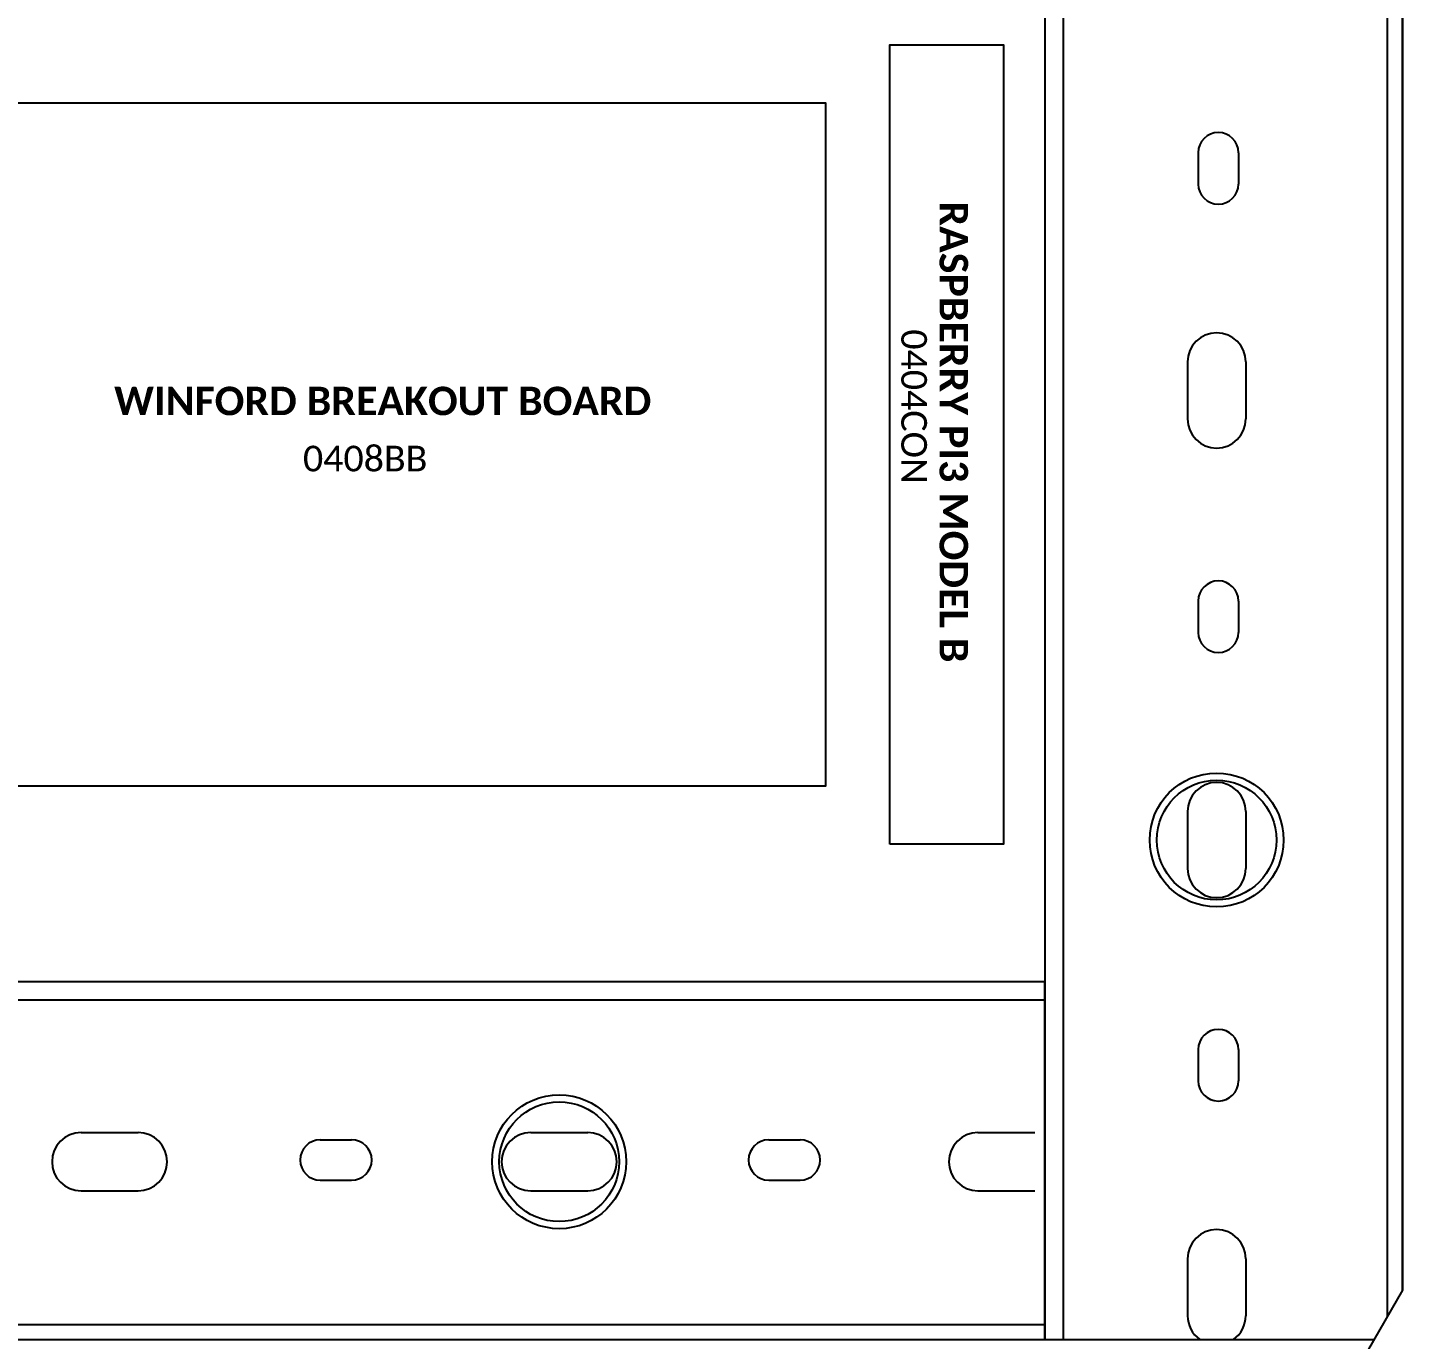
# Model space of a CAD drawing. Header units: inches. Extents: x 2 to 53, y 0 to 38.6.
# Drawn here: x 19.26 to 25.3, y 8.67 to 14.43 of the extents above; entities that cross this region are included whole.
import ezdxf

# ---------------------------------------------------------------- set-up
doc = ezdxf.new("R2010")
doc.units = ezdxf.units.IN
doc.header["$LTSCALE"] = 0.1
doc.header["$MEASUREMENT"] = 0
doc.layers.get('0').update_dxf_attribs({"plot": 0})
doc.layers.add('AC Wiring', color=7, linetype='Continuous')
doc.layers.add('Physical Devices', color=7, linetype='Continuous')
doc.layers.get('0').off()
doc.styles.add('Electrical1', font='Calibril.ttf')

# ---------------------------------------------------------------- blocks, each defined once
blk = doc.blocks.new('A$C704904594')
at = {"color": 7, "linetype": 'Continuous'}
for p, q in [((16.6732, 27.7953), (16.6732, 0.9449)), ((16.6732, 0.9449), (16.2992, 0.2953))]:
    blk.add_line(p, q, dxfattribs=at)

msp = doc.modelspace()

# ---------------------------------------------------------------- linework, layer by layer
at = {"layer": 'Physical Devices', "ltscale": 0.1}
for p, q in [((23.8101, 8.6658), (23.8101, 35.9493)), ((25.2317, 8.7668), (25.2317, 35.8483)), ((24.4011, 13.8771), (24.4011, 13.7395)), ((24.5781, 13.8771), (24.5781, 13.7395)), ((24.3542, 12.9583), (24.3542, 12.7083)), ((24.6102, 12.9583), (24.6102, 12.7083)), ((24.4011, 11.9084), (24.4011, 11.7708)), ((24.5781, 11.9084), (24.5781, 11.7708)), ((24.3542, 10.9841), (24.3542, 10.7341)), ((24.6102, 10.9841), (24.6102, 10.7341)), ((9.1911, 10.157), (23.7282, 10.157)), ((23.7282, 10.157), (23.7282, 10.157)), ((23.7282, 10.157), (23.7282, 10.157)), ((24.4011, 9.9391), (24.4011, 9.8015)), ((24.5781, 9.9391), (24.5781, 9.8015)), ((19.4961, 9.5745), (19.7461, 9.5745)), ((20.546, 9.5425), (20.6836, 9.5425)), ((21.4702, 9.5745), (21.7202, 9.5745)), ((22.5152, 9.5425), (22.6529, 9.5425)), ((23.4341, 9.5745), (23.6841, 9.5745)), ((20.546, 9.3655), (20.6836, 9.3655)), ((22.5152, 9.3655), (22.6529, 9.3655)), ((19.4961, 9.3185), (19.7461, 9.3185)), ((21.4702, 9.3185), (21.7202, 9.3185)), ((23.4341, 9.3185), (23.6841, 9.3185)), ((24.3542, 9.0203), (24.3542, 8.7703)), ((24.6102, 9.0203), (24.6102, 8.7703)), ((9.1911, 8.732), (23.7282, 8.732))]:
    msp.add_line(p, q, dxfattribs=at)
for points in [[(25.1736, 35.9493), (23.7282, 35.9493), (23.7282, 8.6658), (25.1736, 8.6658)], [(25.2982, 8.8824), (25.2982, 35.7328)]]:
    msp.add_lwpolyline(points, dxfattribs=at)
for points in [[(23.0467, 10.8407), (23.0467, 14.3507), (23.5467, 14.3507), (23.5467, 10.8407)], [(18.7645, 14.0957), (22.7645, 14.0957), (22.7645, 11.0957), (18.7645, 11.0957)], [(9.1911, 8.6658), (23.7282, 8.6658), (23.7282, 10.2358), (9.1911, 10.2358)]]:
    msp.add_lwpolyline(points, close=True, dxfattribs=at)
for centre, radius in [((24.4822, 10.8591), 0.2941), ((24.4822, 10.8591), 0.2629), ((21.5952, 9.4465), 0.2941), ((21.5952, 9.4465), 0.2629)]:
    msp.add_circle(centre, radius, dxfattribs=at)
for centre, radius, start, end in [((24.4896, 13.8771), 0.0885, 0, 180), ((24.4896, 13.7395), 0.0885, 180, 0), ((24.4822, 12.9583), 0.128, 360, 180), ((24.4822, 12.7083), 0.128, 180, 0), ((24.4896, 11.9084), 0.0885, 0, 180), ((24.4896, 11.7708), 0.0885, 180, 0), ((24.4822, 10.9841), 0.128, 360, 180), ((24.4822, 10.7341), 0.128, 180, 0), ((24.4896, 9.9391), 0.0885, 0, 180), ((24.4896, 9.8015), 0.0885, 180, 0), ((19.4961, 9.4465), 0.128, 90, 270), ((19.7461, 9.4465), 0.128, 270, 90), ((20.546, 9.454), 0.0885, 90, 270), ((20.6836, 9.454), 0.0885, 270, 90), ((21.4702, 9.4465), 0.128, 90, 270), ((21.7202, 9.4465), 0.128, 270, 90), ((22.5152, 9.454), 0.0885, 90, 270), ((22.6529, 9.454), 0.0885, 270, 90), ((23.4341, 9.4465), 0.128, 90, 270), ((24.4822, 9.0203), 0.128, 360, 180), ((24.4822, 8.7703), 0.128, 180, 234.6631), ((24.4822, 8.7703), 0.128, 305.3369, 0)]:
    msp.add_arc(centre, radius, start, end, dxfattribs=at)

# ---------------------------------------------------------------- block references
at = {"layer": 'AC Wiring', "ltscale": 0.1}
msp.add_blockref('A$C704904594', (8.625, 7.9375), dxfattribs=at)

# ---------------------------------------------------------------- texts
at = {"layer": 'Physical Devices', "ltscale": 0.1, "style": 'Electrical1'}
msp.add_text('0404CON', height=0.1125, rotation=270, dxfattribs=at).set_placement((23.0974, 13.1015))
msp.add_text('0408BB', height=0.1125, dxfattribs=at).set_placement((20.4701, 12.4778))
at = {"layer": 'Physical Devices', "ltscale": 0.1, "insert": (23.3905, 13.6632), "char_height": 0.125, "width": 3.396875, "attachment_point": 1, "rotation": 270, "style": 'Electrical1'}
msp.add_mtext('{\\fCalibri|b1|i0|c0|p34;RASPBERRY PI3 MODEL B}', dxfattribs=at)
at = {"layer": 'Physical Devices', "ltscale": 0.1, "insert": (19.6408, 12.8496), "char_height": 0.125, "width": 2.570306, "attachment_point": 1, "style": 'Electrical1'}
msp.add_mtext('{\\fCalibri|b1|i0|c0|p34;WINFORD BREAKOUT BOARD}', dxfattribs=at)

doc.saveas('drawing.dxf')
